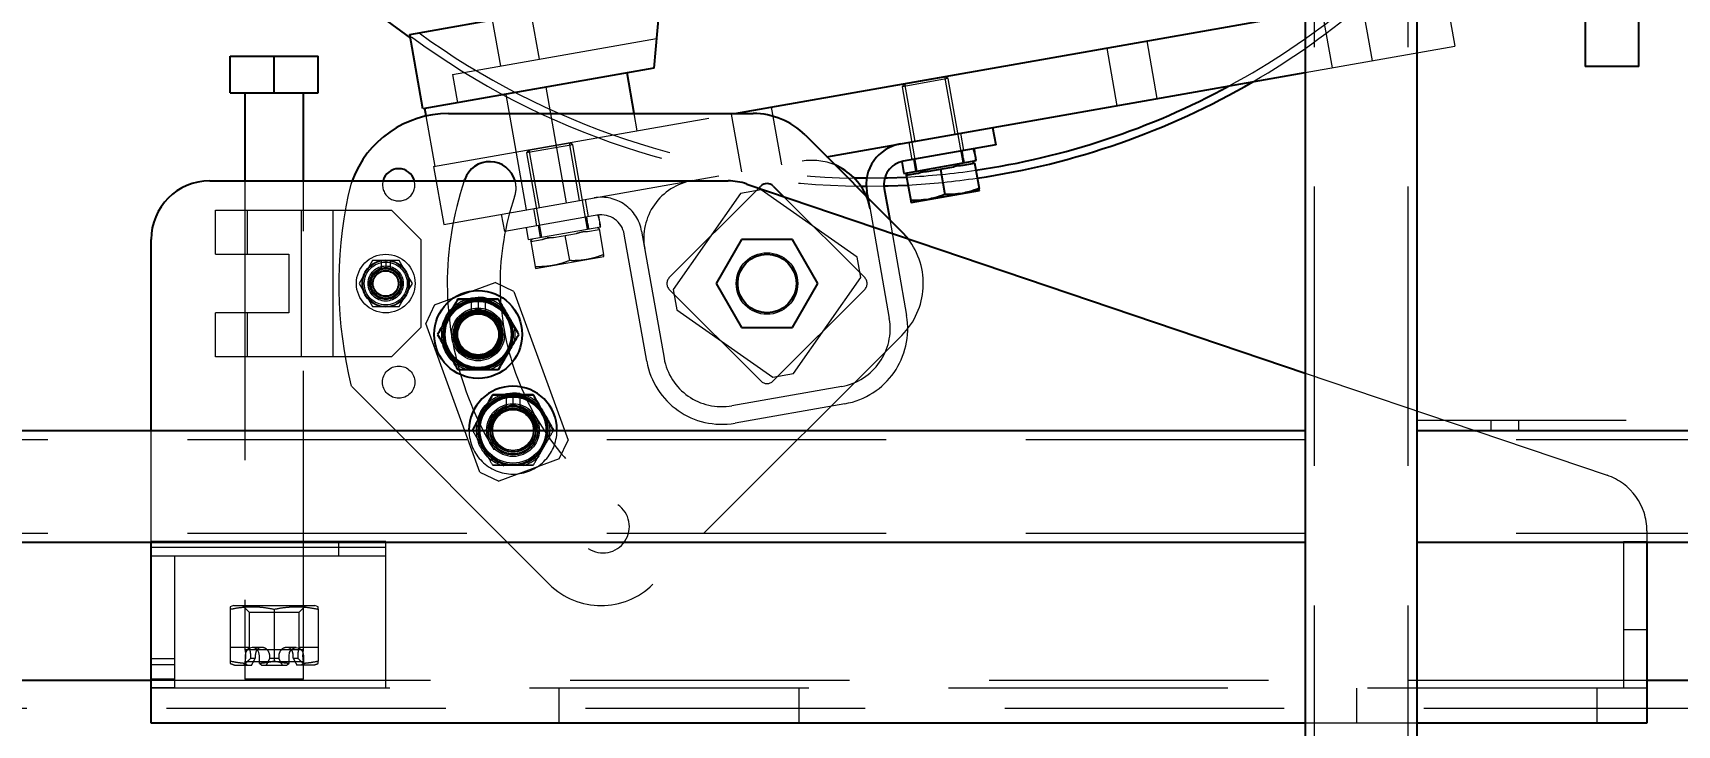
# Model space of a CAD drawing. Header units: millimetres. Extents: x 1293 to 41893, y 1011 to 26911.
# Drawn here: x 8683.6 to 9057.3, y 6651.9 to 6809.3 of the extents above; entities that cross this region are included whole.
import ezdxf

# ---------------------------------------------------------------- set-up
doc = ezdxf.new("R2010")
doc.units = ezdxf.units.MM
doc.header["$LTSCALE"] = 50
doc.linetypes.add('HIDDEN', pattern=[1.905, 1.27, -0.635])
doc.layers.add('CAPA_1', color=7, linetype='Continuous')
doc.styles.add('SLDTEXTSTYLE0', font='TXT', dxfattribs={"width": 0.75})
doc.dimstyles.new('SLDDIMSTYLE0', dxfattribs={"dimtxt": 100, "dimasz": 100, "dimexe": 0, "dimexo": 0.0625, "dimgap": 25, "dimtad": 2, "dimdec": 0, "dimlfac": 1.5, "dimrnd": 1e-09, "dimzin": 12, "dimdsep": 46, "dimtxsty": 'SLDTEXTSTYLE0', "dimsah": 1, "dimcen": 0.09, "dimadec": 0, "dimazin": 3, "dimtfac": 1, "dimtdec": 0, "dimtofl": 0, "dimtmove": 0, "dimatfit": 3, "dimfxl": 1, "dimfrac": 2, "dimtolj": 1, "dimtzin": 12, "dimarcsym": 0})

# ---------------------------------------------------------------- blocks, each defined once
blk = doc.blocks.new('_D_15')
at = {"layer": 'CAPA_1', "transparency": 16777216}
for p, q in [((6530.12, 8742.38), (6530.12, 9415.65)), ((16745.16, 6492), (16745.16, 9415.65)), ((6530.12, 9365.65), (16745.16, 9365.65))]:
    blk.add_line(p, q, dxfattribs=at)
for points in [[(6530.12, 9365.65), (6630.12, 9350.26), (6630.12, 9381.03)], [(16745.16, 9365.65), (16645.16, 9381.03), (16645.16, 9350.26)]]:
    blk.add_solid(points, dxfattribs=at)
at = {"layer": 'CAPA_1', "transparency": 16777216, "insert": (11452.92, 9494.55), "char_height": 100, "attachment_point": 1, "style": 'SLDTEXTSTYLE0'}
blk.add_mtext('15323', dxfattribs=at)

msp = doc.modelspace()

# ---------------------------------------------------------------- linework, layer by layer
at = {"color": 7, "linetype": 'Continuous', "lineweight": 25}
for p, q in [((8972.7458163, 7060.1262403), (8972.7458163, 6289.4929069)), ((8998.1458163, 7060.1262403), (8998.1458163, 6289.4929069)), ((8673.793483, 6878.5327069), (8769.3807003, 6808.1496527)), ((9036.4165054, 6828.7290688), (9036.4165054, 6801.7044326)), ((9048.5894883, 6801.7044326), (9048.5894883, 6822.6424391)), ((8769.2354132, 6808.9736164), (8794.001863, 6813.3406097)), ((8825.8623613, 6814.0648903), (8824.7452421, 6801.2961592)), ((8843.1482108, 6791.0020776), (8972.7458163, 6813.8536321)), ((8772.2221619, 6792.0349231), (8769.2354132, 6808.9736164)), ((8728.435483, 6795.6802403), (8728.435483, 6804.0135736)), ((8728.435483, 6804.0135736), (8748.435483, 6804.0135736)), ((8738.435483, 6795.6802403), (8738.435483, 6804.0135736)), ((8748.435483, 6795.6802403), (8748.435483, 6804.0135736)), ((8824.7452421, 6801.2961592), (8772.2221619, 6792.0349231)), ((8820.2647214, 6791.0020776), (8818.639434, 6800.2195405)), ((8864.0586636, 6781.1501332), (8972.7458163, 6800.3146106)), ((9048.5894883, 6801.7044326), (9036.4165054, 6801.7044326)), ((8728.435483, 6795.6802403), (8748.435483, 6795.6802403)), ((8731.7688163, 6795.6802403), (8731.7688163, 6775.6802403)), ((8745.1021497, 6775.6802403), (8745.1021497, 6795.6802403)), ((8772.9761662, 6790.4461783), (8772.6817388, 6792.1159589)), ((8778.0390653, 6791.0020776), (8847.3031598, 6791.0020776)), ((8901.726403, 6787.7919719), (8902.4209958, 6783.8527409)), ((8859.0882728, 6786.120524), (8881.0767768, 6764.13202)), ((8902.4209958, 6783.8527409), (8881.4117637, 6780.1482464)), ((8881.0528588, 6780.0721481), (8881.5253059, 6777.3927676)), ((8881.5253059, 6777.3927676), (8898.0044223, 6780.2984804)), ((8895.0158046, 6779.2299456), (8897.6276096, 6779.6904773)), ((8897.6276096, 6779.8113279), (8897.1476395, 6780.1474065)), ((8897.6061837, 6779.8119896), (8898.636345, 6773.9696543)), ((8723.7688163, 6775.6802403), (8841.5720472, 6775.6802403)), ((8781.6168809, 6775.6802403), (8781.7277998, 6776.0048595)), ((8882.3820886, 6777.5438415), (8882.0391456, 6777.0540682)), ((8882.0873433, 6776.9503091), (8884.6991483, 6777.4108408)), ((8882.0873433, 6776.9503091), (8883.0960787, 6771.2294861)), ((8887.2456714, 6777.8598615), (8892.4692814, 6778.7809249)), ((8889.8574764, 6778.3203932), (8890.8662119, 6772.5995702)), ((8845.8494743, 6774.9755013), (8972.7458163, 6731.9944822)), ((8848.57178, 6774.05343), (8849.0212694, 6774.5029194)), ((8851.8496966, 6774.5029194), (8854.2083451, 6772.1442708)), ((8871.7510522, 6774.4957552), (8873.0133374, 6774.4911175)), ((8873.4059716, 6771.8028252), (8873.1463483, 6773.2752221)), ((8877.0855793, 6773.9698148), (8878.3371838, 6766.871613)), ((8883.1732232, 6770.7919779), (8898.7134895, 6773.5321462)), ((8710.435483, 6718.8595736), (8710.435483, 6762.3469069)), ((8844.6619803, 6762.3469069), (8838.8884776, 6752.3469069)), ((8856.2089857, 6762.3469069), (8844.6619803, 6762.3469069)), ((8861.9824884, 6752.3469069), (8856.2089857, 6762.3469069)), ((8838.8884776, 6752.3469069), (8844.6619803, 6742.3469069)), ((8856.2089857, 6742.3469069), (8861.9824884, 6752.3469069)), ((8784.7816328, 6749.1370284), (8784.7816328, 6748.7703618)), ((8786.3597235, 6748.9868538), (8786.9661022, 6748.8468217)), ((8786.3597235, 6748.9868538), (8786.3597235, 6748.7703618)), ((8844.6619803, 6742.3469069), (8856.2089857, 6742.3469069)), ((8792.7004561, 6727.3802403), (8792.7004561, 6727.0135736)), ((8794.2785468, 6727.2300656), (8794.8849255, 6727.0900335)), ((8794.2785468, 6727.2300656), (8794.2785468, 6727.0135736)), ((8972.7458163, 6718.8595736), (7648.4101497, 6718.8595736)), ((8782.7016419, 6718.8595736), (8782.7004561, 6719.0135736)), ((8783.4628518, 6719.0135736), (8783.5517637, 6718.8595736)), ((8784.9504561, 6719.0135736), (8784.9519863, 6718.8595736)), ((8800.4489259, 6718.8595736), (8800.4504561, 6719.0135736)), ((8801.8491484, 6718.8595736), (8801.9380604, 6719.0135736)), ((8802.7004561, 6719.0135736), (8802.6992702, 6718.8595736)), ((8998.1458163, 6718.9262403), (9331.4791497, 6718.9262403)), ((10322.481483, 6718.8595736), (8998.1458163, 6718.8595736)), ((9011.3282449, 6718.9262403), (9011.5250703, 6718.8595736)), ((8972.7458163, 6693.4595736), (7648.4101497, 6693.4595736)), ((8710.435483, 6652.3469069), (8710.435483, 6693.4595736)), ((10322.481483, 6693.4595736), (8998.1458163, 6693.4595736)), ((9050.435483, 6693.4595736), (9050.435483, 6652.3469069)), ((8673.793483, 6662.1602403), (8710.435483, 6662.1602403)), ((9050.435483, 6662.1602403), (9148.215483, 6662.1602403)), ((8972.7458163, 6652.3469069), (8710.435483, 6652.3469069)), ((9050.435483, 6652.3469069), (8998.1458163, 6652.3469069))]:
    msp.add_line(p, q, dxfattribs=at)
at = {"color": 1, "linetype": 'HIDDEN', "lineweight": 18}
for p, q in [((8974.7778163, 7060.1262403), (8974.7778163, 6289.4929069)), ((8996.1138163, 7060.1262403), (8996.1138163, 6289.4929069)), ((8988.0612161, 6803.0151288), (8983.430598, 6829.2766689)), ((8974.239059, 6827.6559526), (8978.869677, 6801.3944125)), ((9004.4572543, 6819.4452142), (9006.7725634, 6806.3144442)), ((8798.6951045, 6803.3369376), (8796.8428572, 6813.8415537)), ((8787.9795875, 6812.2787201), (8789.8318347, 6801.774104)), ((8769.3807003, 6808.1496527), (8769.4267687, 6808.1157315)), ((8769.4267687, 6808.1157315), (8769.619166, 6808.4377009)), ((8778.9661225, 6799.8581858), (8825.3347465, 6808.0342253)), ((8927.6422496, 6805.9006564), (8929.9575586, 6792.7698863)), ((8939.1490977, 6794.3906027), (8936.8337886, 6807.5213727)), ((8972.7458163, 6800.3146106), (9006.7725634, 6806.3144442)), ((8778.9661225, 6799.8581858), (8780.1006239, 6793.4241085)), ((8891.6368209, 6798.9426719), (8881.1322049, 6797.0904247)), ((8881.5648233, 6797.7082678), (8891.0189777, 6799.3752903)), ((8893.1914025, 6786.287021), (8890.8760935, 6799.4177911)), ((8891.6368209, 6798.9426719), (8891.0189777, 6799.3752903)), ((8895.0171721, 6779.7717476), (8891.6368209, 6798.9426719)), ((8791.0648169, 6795.3573915), (8795.695435, 6769.0958515)), ((8804.886974, 6770.7165678), (8800.2563559, 6796.9781079)), ((8881.5648233, 6797.7082678), (8881.1322049, 6797.0904247)), ((8881.1322049, 6797.0904247), (8884.5125561, 6777.9195004)), ((8881.6845545, 6797.7970748), (8883.9998635, 6784.6663047)), ((8774.6687786, 6778.9273061), (8843.1482108, 6791.0020776)), ((8820.954743, 6787.0887705), (8820.2647214, 6791.0020776)), ((8842.2922443, 6790.8511477), (8844.6075534, 6777.7203776)), ((8853.7990924, 6779.3410939), (8851.4837834, 6792.471864)), ((8774.9970479, 6778.9851888), (8772.9761662, 6790.4461783)), ((8806.2868156, 6783.8931632), (8795.7821996, 6782.0409159)), ((8796.214818, 6782.6587591), (8805.6689725, 6784.3257816)), ((8807.8413973, 6771.2375123), (8805.5260882, 6784.3682824)), ((8806.2868156, 6783.8931632), (8805.6689725, 6784.3257816)), ((8809.6671668, 6764.7222389), (8806.2868156, 6783.8931632)), ((8882.6867865, 6784.4347738), (8883.3813792, 6780.4955428)), ((8895.1990722, 6782.5793209), (8894.5044795, 6786.5185519)), ((8776.9840877, 6765.7965361), (8864.0586636, 6781.1501332)), ((8796.214818, 6782.6587591), (8795.7821996, 6782.0409159)), ((8795.7821996, 6782.0409159), (8799.1625508, 6762.8699917)), ((8796.3345492, 6782.747566), (8798.6498582, 6769.616796)), ((8881.0506675, 6780.0845755), (8881.4117637, 6780.1482464)), ((8881.0506675, 6780.0845755), (8881.0528588, 6780.0721481)), ((8883.7424754, 6780.5592138), (8884.2171137, 6777.8674059)), ((8731.7688163, 6775.6802403), (8731.7688163, 6669.0244033)), ((8745.1021497, 6669.0244033), (8745.1021497, 6775.6802403)), ((8774.6687786, 6778.9273061), (8776.9840877, 6765.7965361)), ((8877.2057977, 6776.3471796), (8873.1100421, 6776.2952184)), ((8873.1100421, 6776.2952184), (8877.2057977, 6776.3471796)), ((8887.2456714, 6777.8598615), (8885.8342898, 6777.7475182)), ((8828.2794705, 6753.7611205), (8848.57178, 6774.05343)), ((8844.4306347, 6772.8285415), (8829.1352631, 6750.984487)), ((8849.073063, 6773.6471268), (8844.4306347, 6772.8285415)), ((8870.9171175, 6758.3517552), (8849.073063, 6773.6471268)), ((8854.2083451, 6772.1442708), (8872.5914955, 6753.7611205)), ((8873.0133374, 6774.4911175), (8877.0166577, 6774.5368294)), ((8725.1021497, 6769.0135736), (8765.1021497, 6769.0135736)), ((8725.1021497, 6759.0135736), (8725.1021497, 6769.0135736)), ((8732.2688163, 6769.0135736), (8732.2688163, 6759.0135736)), ((8744.6021497, 6735.6802403), (8744.6021497, 6769.0135736)), ((8751.7688163, 6769.0135736), (8751.7688163, 6735.6802403)), ((8771.7688163, 6762.3469069), (8765.1021497, 6769.0135736)), ((8797.3367812, 6769.3852651), (8798.0313739, 6765.4460341)), ((8809.849067, 6767.5298122), (8809.1544743, 6771.4690432)), ((8873.4059716, 6771.8028252), (8878.2400282, 6744.387528)), ((8790.8094504, 6764.1726141), (8790.1148577, 6768.1118451)), ((8812.1797787, 6767.9407796), (8790.8094504, 6764.1726141)), ((8795.7006623, 6765.0350667), (8796.1753006, 6762.3432589)), ((8796.1753006, 6762.3432589), (8812.654417, 6765.2489717)), ((8798.3924701, 6765.5097051), (8798.8671085, 6762.8178972)), ((8809.6657994, 6764.1804369), (8812.2776043, 6764.6409686)), ((8812.2776043, 6764.7618191), (8811.7976343, 6765.0978978)), ((8812.2561784, 6764.7624809), (8813.2863398, 6758.9201456)), ((8878.3371838, 6766.871613), (8882.1792592, 6745.0821207)), ((8771.7688163, 6762.3469069), (8771.7688163, 6742.3469069)), ((8797.0320834, 6762.4943328), (8796.6891404, 6762.0045594)), ((8796.737338, 6761.9008004), (8799.349143, 6762.361332)), ((8796.737338, 6761.9008004), (8797.7460734, 6756.1799774)), ((8801.8956662, 6762.8103528), (8800.4842845, 6762.6980095)), ((8801.8956662, 6762.8103528), (8807.1192762, 6763.7314162)), ((8804.5074712, 6763.2708845), (8805.5162066, 6757.5500615)), ((8823.090794, 6734.6632301), (8817.9971141, 6763.5509242)), ((8821.9363451, 6764.2455169), (8827.030025, 6735.3578228)), ((8725.1021497, 6759.0135736), (8741.7688163, 6759.0135736)), ((8741.7688163, 6759.0135736), (8741.7688163, 6745.6802403)), ((8760.7415764, 6757.5902403), (8759.524042, 6755.4814089)), ((8763.1766452, 6757.5902403), (8760.7415764, 6757.5902403)), ((8762.7680759, 6757.6194423), (8762.7680759, 6755.8397038)), ((8763.7688163, 6757.7135736), (8763.7688163, 6755.9802403)), ((8766.7960562, 6757.5902403), (8764.3609875, 6757.5902403)), ((8764.7695568, 6757.6194423), (8764.7695568, 6755.8397038)), ((8768.0135906, 6755.4814089), (8766.7960562, 6757.5902403)), ((8797.8232179, 6755.7424692), (8813.3634843, 6758.4826375)), ((8871.7357029, 6753.7093269), (8870.9171175, 6758.3517552)), ((8758.9318709, 6754.4557383), (8757.7143365, 6752.3469069)), ((8769.8232962, 6752.3469069), (8768.6057618, 6754.4557383)), ((8856.4403313, 6731.8652724), (8871.7357029, 6753.7093269)), ((8757.7143365, 6752.3469069), (8758.9318709, 6750.2380755)), ((8768.6057618, 6750.2380755), (8769.8232962, 6752.3469069)), ((8774.8543492, 6747.5238777), (8788.6365076, 6752.5401731)), ((8792.9088835, 6750.5479315), (8788.6365076, 6752.5401731)), ((8792.9088835, 6750.5479315), (8805.2216086, 6716.7189972)), ((8849.0212694, 6730.1908945), (8828.2794705, 6750.9326934)), ((8829.1352631, 6750.984487), (8829.9538485, 6746.3420587)), ((8872.5914955, 6750.9326934), (8851.8496966, 6730.1908945)), ((8759.524042, 6749.212405), (8760.7415764, 6747.1035736)), ((8760.7415764, 6747.1035736), (8763.1766452, 6747.1035736)), ((8764.3609875, 6747.1035736), (8766.7960562, 6747.1035736)), ((8766.7960562, 6747.1035736), (8768.0135906, 6749.212405)), ((8774.8543492, 6747.5238777), (8772.8621076, 6743.2515018)), ((8783.2887162, 6748.6603618), (8780.2263392, 6748.6603618)), ((8783.2035421, 6748.9868538), (8783.2035421, 6746.1781408)), ((8784.7816328, 6748.7703618), (8784.7816328, 6746.4036951)), ((8789.3369264, 6748.6603618), (8786.2745494, 6748.6603618)), ((8786.3597235, 6748.7703618), (8786.3597235, 6746.1781408)), ((8829.9538485, 6746.3420587), (8851.797903, 6731.046687)), ((8725.1021497, 6735.6802403), (8725.1021497, 6745.6802403)), ((8741.7688163, 6745.6802403), (8725.1021497, 6745.6802403)), ((8732.2688163, 6745.6802403), (8732.2688163, 6735.6802403)), ((8765.1021497, 6735.6802403), (8771.7688163, 6742.3469069)), ((8785.1748327, 6709.4225675), (8772.8621076, 6743.2515018)), ((8881.0767768, 6740.5617939), (8824.5082344, 6683.9932514)), ((8765.1021497, 6735.6802403), (8725.1021497, 6735.6802403)), ((8780.2263392, 6732.8803618), (8783.2887162, 6732.8803618)), ((8786.2745494, 6732.8803618), (8789.3369264, 6732.8803618)), ((8851.797903, 6731.046687), (8856.4403313, 6731.8652724)), ((8972.7458163, 6731.9944822), (9011.3282449, 6718.9262403)), ((8800.9380083, 6683.9932514), (8755.9477657, 6728.983494)), ((8791.1223653, 6727.2300656), (8791.1223653, 6724.4213526)), ((8867.4245672, 6728.9414489), (8842.4761041, 6724.5423618)), ((8791.2075395, 6726.9035736), (8788.1451625, 6726.9035736)), ((8792.7004561, 6727.0135736), (8792.7004561, 6724.6469069)), ((8797.2557497, 6726.9035736), (8794.1933727, 6726.9035736)), ((8794.2785468, 6727.0135736), (8794.2785468, 6724.4213526)), ((8868.1191599, 6725.0022179), (8843.1706968, 6720.6031308)), ((9331.4791497, 6721.2035736), (8998.1458163, 6721.2035736)), ((9014.9708163, 6721.2035736), (9014.9708163, 6718.9262403)), ((9021.3208163, 6718.9262403), (9021.3208163, 6721.2035736)), ((8972.7458163, 6716.8275736), (7648.4101497, 6716.8275736)), ((8710.435483, 6693.4595736), (8710.435483, 6718.8595736)), ((8803.229367, 6712.4466213), (8805.2216086, 6716.7189972)), ((10322.481483, 6716.8275736), (8998.1458163, 6716.8275736)), ((9011.5250703, 6718.8595736), (9041.3795768, 6708.7475633)), ((8803.229367, 6712.4466213), (8789.4472086, 6707.4303259)), ((8785.1748327, 6709.4225675), (8789.4472086, 6707.4303259)), ((8788.1451625, 6711.1235736), (8791.2075395, 6711.1235736)), ((8794.1933727, 6711.1235736), (8797.2557497, 6711.1235736)), ((8972.7458163, 6695.4915736), (7648.4101497, 6695.4915736)), ((8763.7688163, 6693.6802403), (8710.435483, 6693.6802403)), ((8753.1021497, 6690.3469069), (8753.1021497, 6693.6802403)), ((8763.7688163, 6660.3469069), (8763.7688163, 6693.6802403)), ((10322.481483, 6695.4915736), (8998.1458163, 6695.4915736)), ((9045.1021497, 6693.6802403), (9050.435483, 6693.6802403)), ((9045.1021497, 6693.6802403), (9045.1021497, 6660.3469069)), ((9050.435483, 6696.118969), (9050.435483, 6693.4595736)), ((8763.7688163, 6692.3469069), (8710.435483, 6692.3469069)), ((8763.7688163, 6690.3469069), (8710.435483, 6690.3469069)), ((8715.7688163, 6690.3469069), (8715.7688163, 6660.3469069)), ((8729.2021497, 6679.1244033), (8728.435483, 6678.8453594)), ((8729.2021497, 6679.1244033), (8747.6688163, 6679.1244033)), ((8731.235483, 6679.1244033), (8732.7688163, 6677.59107)), ((8744.1021497, 6677.59107), (8745.635483, 6679.1244033)), ((8748.435483, 6678.8453594), (8747.6688163, 6679.1244033)), ((8728.435483, 6678.2822955), (8728.435483, 6666.4331777)), ((8732.7688163, 6677.59107), (8744.1021497, 6677.59107)), ((8732.7688163, 6677.59107), (8732.7688163, 6669.59107)), ((8738.435483, 6678.2822955), (8738.435483, 6666.4331777)), ((8744.1021497, 6669.59107), (8744.1021497, 6677.59107)), ((8748.435483, 6678.2822955), (8748.435483, 6666.4331777)), ((9045.1021497, 6673.6802403), (9050.435483, 6673.6802403)), ((8732.7688163, 6669.59107), (8728.435483, 6669.59107)), ((8745.1048384, 6669.0244033), (8731.7661276, 6669.0244033)), ((8731.7900347, 6667.69107), (8731.7900347, 6665.935228)), ((8733.0968398, 6667.1244033), (8733.0968398, 6667.69107)), ((8735.6021497, 6669.59107), (8733.435483, 6669.59107)), ((8734.1207131, 6667.69107), (8734.1207131, 6667.1244033)), ((8735.0809313, 6665.935228), (8735.0809313, 6667.69107)), ((8737.4116097, 6667.1244033), (8737.4116097, 6667.69107)), ((8739.4593563, 6667.69107), (8739.4593563, 6667.1244033)), ((8743.435483, 6669.59107), (8741.2688163, 6669.59107)), ((8741.7900347, 6665.935228), (8741.7900347, 6667.69107)), ((8742.7502529, 6667.1244033), (8742.7502529, 6667.69107)), ((8743.7741262, 6667.69107), (8743.7741262, 6667.1244033)), ((8748.435483, 6669.59107), (8744.1021497, 6669.59107)), ((8745.0809313, 6667.69107), (8745.0809313, 6665.935228)), ((8715.7688163, 6667.0135736), (8710.435483, 6667.0135736)), ((8710.435483, 6665.6802403), (8715.7688163, 6665.6802403)), ((8729.3997515, 6665.59107), (8733.3176436, 6665.59107)), ((8731.7688163, 6666.3577366), (8745.1021497, 6666.3577366)), ((8731.7688163, 6666.3577366), (8731.7688163, 6662.3469069)), ((8733.0968398, 6667.1244033), (8734.1207131, 6667.1244033)), ((8735.5630655, 6665.59107), (8741.3079005, 6665.59107)), ((8737.4116097, 6667.1244033), (8739.4593563, 6667.1244033)), ((8742.7502529, 6667.1244033), (8743.7741262, 6667.1244033)), ((8747.4712145, 6665.59107), (8743.5533224, 6665.59107)), ((8745.1021497, 6662.3469069), (8745.1021497, 6666.3577366)), ((8715.7688163, 6662.3469069), (8710.435483, 6662.3469069)), ((8710.435483, 6662.1602403), (9050.435483, 6662.1602403)), ((8710.435483, 6660.5147474), (8715.7688163, 6660.5147474)), ((9050.435483, 6660.3469069), (8710.435483, 6660.3469069)), ((8745.1021497, 6662.3469069), (8731.7688163, 6662.3469069)), ((8803.1021497, 6660.3469069), (8803.1021497, 6652.3469069)), ((8857.7688163, 6652.3469069), (8857.7688163, 6660.3469069)), ((8984.435483, 6660.3469069), (8984.435483, 6652.3469069)), ((9039.1021497, 6652.3469069), (9039.1021497, 6660.3469069)), ((8428.215483, 6655.8102403), (9148.215483, 6655.8102403)), ((8998.1458163, 6652.3469069), (8972.7458163, 6652.3469069))]:
    msp.add_line(p, q, dxfattribs=at)
at = {"color": 1, "linetype": 'HIDDEN', "lineweight": 18, "flags": 128}
for points in [[(8756.1242215, 6775.6802403), (8755.8419037, 6774.8611336), (8755.211366, 6772.4999543)], [(8873.840941, 6769.3359911), (8873.3777859, 6771.181128), (8872.9873994, 6772.2213975)], [(8792.8464338, 6742.997489), (8793.0239402, 6742.2075396), (8793.1482995, 6740.7703618)], [(8793.1482995, 6740.7703618), (8793.030087, 6739.368893), (8792.8679878, 6738.6228112)], [(8800.7652571, 6721.2407009), (8800.9427635, 6720.4507515), (8801.0671227, 6719.0135736)], [(8801.0671227, 6719.0135736), (8800.9489103, 6717.6121049), (8800.7868111, 6716.8660231)], [(8731.7688163, 6669.0244033), (8731.7884205, 6668.9226435), (8731.8358225, 6668.6338591), (8731.8835639, 6668.2019293), (8731.9035104, 6667.69107), (8731.8835639, 6667.1802106), (8731.8358225, 6666.7482808), (8731.7884205, 6666.4594964), (8731.7688163, 6666.3577366)], [(8735.0809313, 6667.69107), (8734.955679, 6668.4181685), (8734.5989906, 6669.0345728), (8734.0651688, 6669.4464411), (8733.435483, 6669.59107), (8732.8057972, 6669.4464411), (8732.2719754, 6669.0345728), (8731.915287, 6668.4181685), (8731.7900347, 6667.69107)], [(8741.7900347, 6667.69107), (8741.915287, 6668.4181685), (8742.2719754, 6669.0345728), (8742.8057972, 6669.4464411), (8743.435483, 6669.59107), (8744.0651688, 6669.4464411), (8744.5989906, 6669.0345728), (8744.955679, 6668.4181685), (8745.0809313, 6667.69107)], [(8745.1021497, 6666.3577366), (8745.0825455, 6666.4594964), (8745.0351435, 6666.7482808), (8744.9874021, 6667.1802106), (8744.9674556, 6667.69107), (8744.9874021, 6668.2019293), (8745.0351435, 6668.6338591), (8745.0825455, 6668.9226435), (8745.1021497, 6669.0244033)]]:
    msp.add_lwpolyline(points, dxfattribs=at)
at = {"color": 7, "linetype": 'Continuous', "lineweight": 25, "flags": 128}
for points in [[(8873.1100421, 6776.2952184), (8871.4620865, 6776.3017077), (8870.2689789, 6776.3162169)], [(8877.2057977, 6776.3471796), (8877.8234682, 6776.3634458), (8882.1597048, 6776.5399264)], [(8877.0166577, 6774.5368294), (8877.9800571, 6774.5615502), (8882.4757784, 6774.747384)], [(8882.4473929, 6762.5794321), (8882.4113885, 6762.6255548), (8881.0767768, 6764.13202)], [(8782.6941132, 6748.8724216), (8783.3801641, 6749.0188159), (8784.7816328, 6749.1370284)], [(8790.6129365, 6727.1156334), (8791.2989873, 6727.2620278), (8792.7004561, 6727.3802403)]]:
    msp.add_lwpolyline(points, dxfattribs=at)
at = {"color": 1, "linetype": 'HIDDEN', "lineweight": 18}
for centre, radius in [((8763.7688163, 6752.3469069), 6.6666667), ((8763.7688163, 6752.3469069), 5.3666667), ((8763.7688163, 6752.3469069), 5.2433333), ((8763.7688163, 6752.3469069), 4.8766667), ((8850.435483, 6752.3469069), 7), ((8763.7688163, 6752.3469069), 4), ((8763.7688163, 6752.3469069), 3.6666667), ((8763.7688163, 6752.3469069), 3.6333333), ((8763.7688163, 6752.3469069), 3.5), ((8763.7688163, 6752.3469069), 3.3333333), ((8763.7688163, 6752.3469069), 3), ((8763.7688163, 6752.3469069), 2.8333333), ((8784.7816328, 6740.7703618), 7.89), ((8784.7816328, 6740.7703618), 7.4966667), ((8784.7816328, 6740.7703618), 6), ((8784.7816328, 6740.7703618), 5.6666667), ((8784.7816328, 6740.7703618), 5.6333333), ((8784.7816328, 6740.7703618), 5.0283211), ((8784.7816328, 6740.7703618), 4.6116667), ((8766.7219114, 6729.915923), 3.6666667), ((8792.7004561, 6719.0135736), 7.89), ((8792.7004561, 6719.0135736), 7.4966667), ((8792.7004561, 6719.0135736), 6), ((8792.7004561, 6719.0135736), 5.6666667), ((8792.7004561, 6719.0135736), 5.6333333), ((8792.7004561, 6719.0135736), 5.0283211), ((8792.7004561, 6719.0135736), 4.6116667)]:
    msp.add_circle(centre, radius, dxfattribs=at)
at = {"color": 7, "linetype": 'Continuous', "lineweight": 25}
for centre, radius in [((8850.435483, 6752.3469069), 6.6666667), ((8784.7816328, 6740.7703618), 10), ((8784.7816328, 6740.7703618), 7.75), ((8784.7816328, 6740.7703618), 5.3333333), ((8784.7816328, 6740.7703618), 4.8)]:
    msp.add_circle(centre, radius, dxfattribs=at)
at = {"color": 1, "linetype": 'HIDDEN', "lineweight": 18}
for centre, radius, start, end in [((8872.9663865, 6949.0650934), 172.7699347, 298.525767692, 21.322999933), ((8873.0231694, 6948.9528328), 174.4617155, 300.232667295, 21.340041849), ((8872.9663865, 6949.0650934), 172.7699347, 233.969763313, 269.105421044), ((8873.0231694, 6948.9528328), 174.4617155, 233.650934529, 269.582214412), ((8860.710171, 6767.0206821), 13.3333333, 67.042162003, 100), ((8766.7219114, 6774.7778908), 3.6666667, 165.753428357, 14.246577976), ((8850.435483, 6752.3469069), 72.6666667, 161.27048323, 236), ((8787.4009113, 6774.0514506), 6, 341, 15.751458547), ((8835.7617079, 6762.6215949), 13.3333333, 100, 190), ((8872.9663865, 6949.0650934), 172.7699347, 273.050225315, 278.300134489), ((8873.0231694, 6948.9528328), 174.4617155, 273.10589597, 278.304654938), ((8850.435483, 6752.3469069), 97.3333333, 168.050360794, 193.888609899), ((8850.435483, 6752.3469069), 60.6666667, 161, 236), ((8812.7448061, 6762.6248005), 9.3333333, 10, 100), ((8812.7448061, 6762.6248005), 5.3333333, 10, 100), ((8869.2916638, 6752.3469069), 16.6666667, 315, 37.875774499), ((8763.7688163, 6752.3469069), 5.2766667, 96.44356275, 143.55643725), ((8763.7688163, 6752.3469069), 5.2766667, 36.44356275, 83.55643725), ((8763.7688163, 6752.3469069), 5.2766667, 156.44356275, 203.55643725), ((8763.7688163, 6752.3469069), 5.2766667, 336.44356275, 23.55643725), ((8829.6936841, 6752.3469069), 2, 135, 225), ((8871.1772819, 6752.3469069), 2, 315, 45), ((8763.7688163, 6752.3469069), 5.2766667, 216.44356275, 263.55643725), ((8763.7688163, 6752.3469069), 5.2766667, 276.44356275, 323.55643725), ((8784.7816328, 6740.7703618), 8.03, 100.714622684, 139.285377316), ((8784.7816328, 6740.7703618), 8.3666667, 104.448183137, 135.207530497), ((8784.7816328, 6740.7703618), 8.03, 40.714622684, 79.285377316), ((8784.7816328, 6740.7703618), 8.3666667, 45.118921575, 74.865134906), ((8784.7816328, 6740.7703618), 8.3666667, 165.651578063, 195.807944144), ((8784.7816328, 6740.7703618), 8.03, 160.714622684, 199.285377316), ((8784.7816328, 6740.7703618), 8.03, 340.714622684, 19.285377316), ((8865.1092581, 6742.072219), 13.3333333, 280, 10), ((8865.1092581, 6742.072219), 17.3333333, 280, 10), ((8784.7816328, 6740.7703618), 8.03, 220.714622684, 259.285377316), ((8784.7816328, 6740.7703618), 8.3666667, 226.640679148, 255.799496605), ((8784.7816328, 6740.7703618), 8.03, 280.714622684, 319.285377316), ((8784.7816328, 6740.7703618), 8.3666667, 285.836929253, 315.443599861), ((8840.160795, 6737.6731318), 17.3333333, 190, 280), ((8840.160795, 6737.6731318), 13.3333333, 190, 280), ((8792.7004561, 6719.0135736), 8.3666667, 104.448183137, 135.207530497), ((8792.7004561, 6719.0135736), 8.3666667, 45.118921576, 74.865134906), ((8850.435483, 6731.605108), 2, 225, 315), ((8792.7004561, 6719.0135736), 8.03, 100.714622684, 139.285377316), ((8792.7004561, 6719.0135736), 8.03, 40.714622684, 79.285377316), ((8792.7004561, 6719.0135736), 8.3666667, 165.651578063, 255.799496605), ((8792.7004561, 6719.0135736), 8.03, 160.714622684, 199.285377316), ((8792.7004561, 6719.0135736), 8.03, 340.714622684, 19.285377316), ((8792.7004561, 6719.0135736), 10, 180.882389884, 359.117610116), ((8792.7004561, 6719.0135736), 7.75, 181.138597524, 358.861402476), ((8792.7004561, 6719.0135736), 5.3333333, 181.654645618, 358.345337583), ((8792.7004561, 6719.0135736), 4.8, 181.8385551, 358.161418131), ((8792.7004561, 6719.0135736), 8.03, 220.714622684, 259.285377316), ((8792.7004561, 6719.0135736), 8.03, 280.714622684, 319.285377316), ((8792.7004561, 6719.0135736), 8.3666667, 285.836929253, 315.443599861), ((9037.1021497, 6696.118969), 13.3333333, 0, 71.288262125), ((8813.1559561, 6697.0777354), 6, 236, 56), ((8812.7231213, 6695.7783644), 16.6666667, 225, 315)]:
    msp.add_arc(centre, radius, start, end, dxfattribs=at)
at = {"color": 7, "linetype": 'Continuous', "lineweight": 25}
for centre, radius, start, end in [((8873.0231694, 6948.9528328), 174.4617155, 278.304654938, 300.232667295), ((8872.9663865, 6949.0650934), 172.7699347, 278.300134489, 298.525767692), ((8778.0390653, 6767.6687443), 23.3333333, 90, 159.918904425), ((8847.3031598, 6774.335411), 16.6666667, 45, 90), ((8882.3378873, 6774.8959384), 9.3333333, 100, 190), ((8787.4009113, 6774.0514506), 6, 15.751458547, 161), ((8882.3378873, 6774.8959384), 5.3333333, 100, 190), ((8723.7688163, 6762.3469069), 13.3333333, 90, 180), ((8766.7219114, 6774.7778908), 3.6666667, 14.246571643, 165.753424272), ((8841.5720472, 6762.3469069), 13.3333333, 71.288262125, 90), ((8860.710171, 6767.0206821), 13.3333333, 22.957837997, 67.042162003), ((8850.435483, 6773.0887059), 2, 45, 135), ((8784.7816328, 6740.7703618), 8.3666667, 135.207530497, 165.651578063), ((8784.7816328, 6740.7703618), 8.3666667, 79.127948791, 90), ((8784.7816328, 6740.7703618), 8.3666667, 195.807944144, 226.640679148), ((8792.7004561, 6719.0135736), 10, 0, 180), ((8792.7004561, 6719.0135736), 8.3666667, 79.127948791, 90), ((8792.7004561, 6719.0135736), 8.3666667, 135.207530497, 165.651578063), ((8792.7004561, 6719.0135736), 7.75, 0, 180), ((8792.7004561, 6719.0135736), 5.3333333, 358.345354382, 181.654647064), ((8792.7004561, 6719.0135736), 4.8, 358.1614449, 181.838509221)]:
    msp.add_arc(centre, radius, start, end, dxfattribs=at)
at = {"color": 1, "linetype": 'HIDDEN', "lineweight": 18}
for centre, major_axis, start_param, end_param in [((8889.7648641, 6778.845624), (-1.6943234, 9.6089855), 4.7123889804, 4.9963231447), ((8889.2902257, 6781.5374319), (-1.6943234, 9.6089855), 4.4284548161, 4.7123889804), ((8889.2902257, 6781.5374319), (-2.5164211, 14.2713334), 4.5226358903, 4.618223556), ((8804.4148588, 6763.7961153), (-1.6943234, 9.6089855), 4.7123889804, 4.9963231447), ((8803.9402205, 6766.4879231), (-1.6943234, 9.6089855), 4.4284548161, 4.7123889804), ((8804.4148588, 6763.7961153), (-2.5164211, 14.2713334), 4.7123889804, 4.9021420704), ((8803.9402205, 6766.4879231), (-2.5164211, 14.2713334), 4.5226358903, 4.7123889804)]:
    msp.add_ellipse(centre, major_axis=major_axis, ratio=0.5773502692, start_param=start_param, end_param=end_param, dxfattribs=at)
at = {"color": 7, "linetype": 'Continuous', "lineweight": 25}
for centre, start_param, end_param in [((8889.7648641, 6778.845624), 4.7123889804, 4.9021420704), ((8889.2902257, 6781.5374319), 4.618223556, 4.7123889804)]:
    msp.add_ellipse(centre, major_axis=(-2.5164211, 14.2713334), ratio=0.5773502692, start_param=start_param, end_param=end_param, dxfattribs=at)
for points, knots in [([(8882.0659174, 6777.0718214), (8882.0649579, 6777.0772626), (8882.0568504, 6777.1232425), (8882.0730557, 6777.0313379), (8882.0873433, 6776.9503091)], [0, 0, 0, 0, 0.1183381556, 1, 1, 1, 1]), ([(8884.6991483, 6777.4108408), (8884.9297765, 6777.4972556), (8885.3378805, 6777.6501693), (8885.7631558, 6777.7359291), (8885.9480991, 6777.7732242)], [0, 0, 0, 0, 0.5651211938, 1, 1, 1, 1]), ([(8885.9480991, 6777.7732242), (8886.1862325, 6777.8075952), (8886.615796, 6777.8695962), (8887.0515034, 6777.8628624), (8887.2456714, 6777.8598615)], [0, 0, 0, 0, 0.5543613921, 1, 1, 1, 1]), ([(8892.4692814, 6778.7809249), (8892.9314159, 6778.9387223), (8893.7581785, 6779.2210233), (8894.630905, 6779.2272149), (8895.0158046, 6779.2299456)], [0, 0, 0, 0, 0.5589688535, 1, 1, 1, 1]), ([(8890.8662119, 6772.5995702), (8890.1346392, 6772.3229508), (8888.8901228, 6771.8523791), (8887.5929405, 6771.5865748), (8887.0582898, 6771.47702)], [0, 0, 0, 0, 0.5878368927, 1, 1, 1, 1]), ([(8894.828423, 6772.8471041), (8894.1338179, 6772.7497991), (8892.8220093, 6772.566032), (8891.4919856, 6772.5888394), (8890.8662119, 6772.5995702)], [0, 0, 0, 0, 0.5295018363, 1, 1, 1, 1]), ([(8898.636345, 6773.9696543), (8897.9047724, 6773.6930349), (8896.6602559, 6773.2224632), (8895.3630736, 6772.9566589), (8894.828423, 6772.8471041)], [0, 0, 0, 0, 0.5878368927, 1, 1, 1, 1]), ([(8898.7134895, 6773.5321462), (8898.7091848, 6773.5565597), (8898.7010549, 6773.6026663), (8898.6570495, 6773.8522335), (8898.636345, 6773.9696543)], [0, 0, 0, 0, 0.5295018363, 1, 1, 1, 1]), ([(8887.0582898, 6771.47702), (8886.3636847, 6771.379715), (8885.0518761, 6771.1959479), (8883.7218524, 6771.2187553), (8883.0960787, 6771.2294861)], [0, 0, 0, 0, 0.5295018363, 1, 1, 1, 1]), ([(8883.0960787, 6771.2294861), (8883.1213238, 6771.0863141), (8883.1642695, 6770.8427567), (8883.1706099, 6770.8067986), (8883.1732232, 6770.7919779)], [0, 0, 0, 0, 0.5878368927, 1, 1, 1, 1]), ([(8780.1628306, 6748.7703618), (8779.8552761, 6748.2376616), (8779.2754274, 6747.2333343), (8778.4136698, 6745.7407264), (8777.537982, 6744.2239906), (8776.5761388, 6742.5580292), (8775.9025103, 6741.3912704), (8775.5440285, 6740.7703618)], [0, 0, 0, 0, 0.203456643, 0.3835873725, 0.5549589048, 0.7631645367, 1, 1, 1, 1]), ([(8789.400435, 6748.7703618), (8788.7853258, 6748.7703618), (8787.6256285, 6748.7703618), (8785.9021134, 6748.7703618), (8784.1507377, 6748.7703618), (8782.2270512, 6748.7703618), (8780.8797942, 6748.7703618), (8780.1628306, 6748.7703618)], [0, 0, 0, 0, 0.20345664298, 0.38358737254, 0.55495890485, 0.76316453666, 1, 1, 1, 1]), ([(8794.0192371, 6740.7703618), (8793.7116825, 6741.3030619), (8793.1318339, 6742.3073892), (8792.2700763, 6743.7999971), (8791.3943885, 6745.316733), (8790.4325452, 6746.9826943), (8789.7589167, 6748.1494531), (8789.400435, 6748.7703618)], [0, 0, 0, 0, 0.20345664298, 0.38358737254, 0.55495890485, 0.76316453666, 1, 1, 1, 1]), ([(8775.5440285, 6740.7703618), (8775.8515831, 6740.2376616), (8776.4314317, 6739.2333343), (8777.2931893, 6737.7407264), (8778.1688771, 6736.2239906), (8779.1307204, 6734.5580292), (8779.8043489, 6733.3912704), (8780.1628306, 6732.7703618)], [0, 0, 0, 0, 0.20345664296, 0.38358737252, 0.55495890483, 0.76316453664, 1, 1, 1, 1]), ([(8789.400435, 6732.7703618), (8789.7079895, 6733.3030619), (8790.2878382, 6734.3073892), (8791.1495957, 6735.7999971), (8792.0252836, 6737.316733), (8792.9871268, 6738.9826943), (8793.6607553, 6740.1494531), (8794.0192371, 6740.7703618)], [0, 0, 0, 0, 0.20345664296, 0.38358737252, 0.55495890483, 0.76316453664, 1, 1, 1, 1]), ([(8780.1628306, 6732.7703618), (8780.7779398, 6732.7703618), (8781.9376371, 6732.7703618), (8783.6611522, 6732.7703618), (8785.4125279, 6732.7703618), (8787.3362144, 6732.7703618), (8788.6834714, 6732.7703618), (8789.400435, 6732.7703618)], [0, 0, 0, 0, 0.203456643, 0.3835873725, 0.5549589048, 0.7631645366, 1, 1, 1, 1]), ([(8788.0816539, 6727.0135736), (8787.7740993, 6726.4808734), (8787.1942507, 6725.4765461), (8786.3324931, 6723.9839382), (8785.4568053, 6722.4672024), (8784.494962, 6720.801241), (8783.8213335, 6719.6344822), (8783.4628518, 6719.0135736)], [0, 0, 0, 0, 0.203456643, 0.3835873725, 0.5549589048, 0.7631645367, 1, 1, 1, 1]), ([(8797.3192582, 6727.0135736), (8796.704149, 6727.0135736), (8795.5444518, 6727.0135736), (8793.8209366, 6727.0135736), (8792.0695609, 6727.0135736), (8790.1458745, 6727.0135736), (8788.7986175, 6727.0135736), (8788.0816539, 6727.0135736)], [0, 0, 0, 0, 0.203456643, 0.3835873725, 0.5549589048, 0.7631645367, 1, 1, 1, 1]), ([(8801.9380604, 6719.0135736), (8801.6305058, 6719.5462738), (8801.0506572, 6720.5506011), (8800.1888996, 6722.043209), (8799.3132117, 6723.5599448), (8798.3513685, 6725.2259062), (8797.67774, 6726.392665), (8797.3192582, 6727.0135736)], [0, 0, 0, 0, 0.203456643, 0.3835873725, 0.5549589048, 0.7631645367, 1, 1, 1, 1])]:
    msp.add_open_spline(points, degree=3, knots=knots, dxfattribs=at)
at = {"color": 1, "linetype": 'HIDDEN', "lineweight": 18}
for points, knots in [([(8796.7159121, 6762.0223127), (8796.7149527, 6762.0277538), (8796.7068452, 6762.0737338), (8796.7230504, 6761.9818291), (8796.737338, 6761.9008004)], [0, 0, 0, 0, 0.1183381556, 1, 1, 1, 1]), ([(8799.349143, 6762.361332), (8799.5797712, 6762.4477469), (8799.9878752, 6762.6006606), (8800.4131506, 6762.6864204), (8800.5980938, 6762.7237155)], [0, 0, 0, 0, 0.5651211938, 1, 1, 1, 1]), ([(8800.5980938, 6762.7237155), (8800.8362272, 6762.7580865), (8801.2657907, 6762.8200874), (8801.7014981, 6762.8133536), (8801.8956662, 6762.8103528)], [0, 0, 0, 0, 0.5543613921, 1, 1, 1, 1]), ([(8807.1192762, 6763.7314162), (8807.5814107, 6763.8892136), (8808.4081732, 6764.1715145), (8809.2808998, 6764.1777062), (8809.6657994, 6764.1804369)], [0, 0, 0, 0, 0.5589688535, 1, 1, 1, 1]), ([(8764.3609875, 6757.5902403), (8764.1399375, 6757.5902403), (8763.7449419, 6757.5902403), (8763.3503938, 6757.5902403), (8763.1766452, 6757.5902403)], [0, 0, 0, 0, 0.5596264137, 1, 1, 1, 1]), ([(8805.5162066, 6757.5500615), (8804.7846339, 6757.2734421), (8803.5401175, 6756.8028704), (8802.2429352, 6756.537066), (8801.7082845, 6756.4275113)], [0, 0, 0, 0, 0.5878368927, 1, 1, 1, 1]), ([(8809.4784177, 6757.7975954), (8808.7838126, 6757.7002904), (8807.472004, 6757.5165233), (8806.1419803, 6757.5393307), (8805.5162066, 6757.5500615)], [0, 0, 0, 0, 0.5295018363, 1, 1, 1, 1]), ([(8813.2863398, 6758.9201456), (8812.5547671, 6758.6435262), (8811.3102507, 6758.1729545), (8810.0130684, 6757.9071501), (8809.4784177, 6757.7975954)], [0, 0, 0, 0, 0.5878368927, 1, 1, 1, 1]), ([(8813.3634843, 6758.4826375), (8813.3591795, 6758.507051), (8813.3510497, 6758.5531576), (8813.3070443, 6758.8027247), (8813.2863398, 6758.9201456)], [0, 0, 0, 0, 0.5295018363, 1, 1, 1, 1]), ([(8768.6057618, 6754.4557383), (8768.5504275, 6754.5515801), (8768.4519424, 6754.7221614), (8768.3530191, 6754.8935015), (8768.3096762, 6754.9685736)], [0, 0, 0, 0, 0.5618534421, 1, 1, 1, 1]), ([(8801.7082845, 6756.4275113), (8801.0136795, 6756.3302062), (8799.7018709, 6756.1464391), (8798.3718472, 6756.1692465), (8797.7460734, 6756.1799774)], [0, 0, 0, 0, 0.5295018363, 1, 1, 1, 1]), ([(8797.7460734, 6756.1799774), (8797.7713185, 6756.0368054), (8797.8142643, 6755.793248), (8797.8206047, 6755.7572898), (8797.8232179, 6755.7424692)], [0, 0, 0, 0, 0.5878368927, 1, 1, 1, 1]), ([(8768.0135906, 6749.212405), (8768.1241156, 6749.4038399), (8768.3216134, 6749.7459161), (8768.5188875, 6750.0876048), (8768.6057618, 6750.2380755)], [0, 0, 0, 0, 0.5596264137, 1, 1, 1, 1]), ([(8786.2745494, 6748.6603618), (8785.7173892, 6748.6603618), (8784.7206249, 6748.6603618), (8783.7269554, 6748.6603618), (8783.2887162, 6748.6603618)], [0, 0, 0, 0, 0.5589688535, 1, 1, 1, 1]), ([(8783.2887162, 6732.8803618), (8783.8458764, 6732.8803618), (8784.8426407, 6732.8803618), (8785.8363102, 6732.8803618), (8786.2745494, 6732.8803618)], [0, 0, 0, 0, 0.5589688535, 1, 1, 1, 1]), ([(8794.1933727, 6726.9035736), (8793.6362125, 6726.9035736), (8792.6394482, 6726.9035736), (8791.6457787, 6726.9035736), (8791.2075395, 6726.9035736)], [0, 0, 0, 0, 0.5589688535, 1, 1, 1, 1]), ([(8783.5517637, 6718.8595736), (8783.8298819, 6718.3778587), (8784.3803518, 6717.4244169), (8785.2120629, 6715.983851), (8786.0876841, 6714.4672306), (8787.0495488, 6712.8012322), (8787.7231739, 6711.6344792), (8788.0816539, 6711.0135736)], [0, 0, 0, 0, 0.18760520406, 0.37132058627, 0.54610246072, 0.7584514437, 1, 1, 1, 1]), ([(8797.3192582, 6711.0135736), (8797.6268116, 6711.5462716), (8798.2066578, 6712.5505948), (8799.0684315, 6714.0432305), (8799.9440586, 6715.5598612), (8800.8757924, 6717.1736716), (8801.5200758, 6718.289603), (8801.8491484, 6718.8595736)], [0, 0, 0, 0, 0.2074973541, 0.3912055351, 0.5659805585, 0.7783212178, 1, 1, 1, 1]), ([(8788.0816539, 6711.0135736), (8788.6967631, 6711.0135736), (8789.8564604, 6711.0135736), (8791.5799755, 6711.0135736), (8793.3313512, 6711.0135736), (8795.2550377, 6711.0135736), (8796.6022947, 6711.0135736), (8797.3192582, 6711.0135736)], [0, 0, 0, 0, 0.203456643, 0.3835873725, 0.5549589048, 0.7631645366, 1, 1, 1, 1]), ([(8791.2075395, 6711.1235736), (8791.7646997, 6711.1235736), (8792.761464, 6711.1235736), (8793.7551335, 6711.1235736), (8794.1933727, 6711.1235736)], [0, 0, 0, 0, 0.5589688535, 1, 1, 1, 1]), ([(8728.435483, 6678.2822955), (8729.1032705, 6678.4106127), (8730.3690651, 6678.6538385), (8732.2270568, 6678.8343628), (8734.1156582, 6678.8633958), (8736.1850613, 6678.7081549), (8737.6568019, 6678.4296495), (8738.435483, 6678.2822955)], [0, 0, 0, 0, 0.201831091, 0.3825718256, 0.5554308576, 0.7647835422, 1, 1, 1, 1]), ([(8728.435483, 6678.8294424), (8728.435483, 6678.8337288), (8728.435483, 6678.8542169), (8728.435483, 6678.6997937), (8728.435483, 6678.4267564), (8728.435483, 6678.2822955)], [0, 0, 0, 0, 0.1107850944, 0.5295265452, 1, 1, 1, 1]), ([(8738.435483, 6678.2822955), (8739.1032705, 6678.4106127), (8740.3690651, 6678.6538385), (8742.2270568, 6678.8343628), (8744.1156582, 6678.8633958), (8746.1850613, 6678.7081549), (8747.6568019, 6678.4296495), (8748.435483, 6678.2822955)], [0, 0, 0, 0, 0.201831091, 0.3825718256, 0.5554308576, 0.7647835422, 1, 1, 1, 1]), ([(8748.435483, 6678.2822955), (8748.435483, 6678.4093227), (8748.435483, 6678.6501033), (8748.435483, 6678.8276039), (8748.435483, 6678.8289228), (8748.435483, 6678.8294424)], [0, 0, 0, 0, 0.4036274027, 0.7650777268, 1, 1, 1, 1]), ([(8733.0968398, 6667.69107), (8733.0943163, 6667.8157618), (8733.0892487, 6668.0661648), (8733.0371125, 6668.5438999), (8732.9301417, 6669.0691032), (8732.8247233, 6669.4200616), (8732.7771904, 6669.5669992), (8732.7648318, 6669.6023773), (8732.7764198, 6669.5697994), (8732.8027926, 6669.4868727), (8732.8160128, 6669.4453031)], [0, 0, 0, 0, 0.0996923579, 0.2001996696, 0.3998647723, 0.5995173121, 0.6998740873, 0.7997586631, 0.8996228051, 1, 1, 1, 1]), ([(8737.4116097, 6667.69107), (8737.4042837, 6667.8157615), (8737.389572, 6668.0661639), (8737.2323765, 6668.5439051), (8736.8773209, 6669.069061), (8736.3690482, 6669.4201833), (8735.9314649, 6669.5667877), (8735.6000691, 6669.60318), (8735.2812883, 6669.5667925), (8734.8911409, 6669.4201979), (8734.4883139, 6669.0690617), (8734.2402272, 6668.5439136), (8734.1351536, 6668.0661798), (8734.1255139, 6667.8157754), (8734.1207131, 6667.69107)], [0, 0, 0, 0, 0.0623265088, 0.1251625169, 0.2499908288, 0.3748112865, 0.4375531811, 0.4999998622, 0.5624337681, 0.625188429, 0.7500088867, 0.8748371986, 0.937666874, 1, 1, 1, 1]), ([(8742.7502529, 6667.69107), (8742.7454503, 6667.8157615), (8742.735806, 6668.0661639), (8742.6307485, 6668.5439051), (8742.3826506, 6669.069061), (8741.9798413, 6669.4201833), (8741.5896994, 6669.5667877), (8741.270941, 6669.60318), (8740.9395246, 6669.5667925), (8740.5019385, 6669.4201979), (8739.9936428, 6669.0690617), (8739.6386037, 6668.5439136), (8739.4813845, 6668.0661798), (8739.4666796, 6667.8157754), (8739.4593563, 6667.69107)], [0, 0, 0, 0, 0.0623265087, 0.1251625169, 0.2499908288, 0.3748112865, 0.4375531813, 0.4999998622, 0.5624337682, 0.625188429, 0.7500088867, 0.8748371986, 0.9376668739, 1, 1, 1, 1]), ([(8743.9405233, 6669.0343336), (8743.9827941, 6669.1902426), (8744.0463126, 6669.4245202), (8744.0937106, 6669.5659728), (8744.1063568, 6669.6033975), (8744.0937188, 6669.5667352), (8744.0462808, 6669.4202308), (8743.9408118, 6669.0690502), (8743.8338595, 6668.543915), (8743.7817139, 6668.0661795), (8743.7766487, 6667.8157753), (8743.7741262, 6667.69107)], [0, 0, 0, 0, 0.1664252418, 0.2500800786, 0.3333413017, 0.4165854918, 0.5002573497, 0.6666825915, 0.8331183055, 0.9168901815, 1, 1, 1, 1]), ([(8731.7900347, 6665.935228), (8731.189761, 6665.9955737), (8730.0655913, 6666.1085868), (8728.9536706, 6666.329995), (8728.435483, 6666.4331777)], [0, 0, 0, 0, 0.5339706758, 1, 1, 1, 1]), ([(8728.435483, 6666.4331777), (8728.435483, 6666.3056733), (8728.435483, 6666.0876478), (8728.435483, 6665.9799448), (8728.435483, 6665.935228)], [0, 0, 0, 0, 0.58481400288, 1, 1, 1, 1]), ([(8728.435483, 6665.935228), (8728.6190417, 6665.8696221), (8728.9404137, 6665.7547603), (8729.2618924, 6665.6401976), (8729.3997515, 6665.59107)], [0, 0, 0, 0, 0.5711721774, 1, 1, 1, 1]), ([(8733.0968398, 6667.1244033), (8732.8132524, 6666.8559551), (8732.2757098, 6666.3471089), (8731.742574, 6665.833648), (8731.4907008, 6665.59107)], [0, 0, 0, 0, 0.5275626078, 1, 1, 1, 1]), ([(8732.272169, 6665.59107), (8732.1839622, 6665.6539454), (8732.0232253, 6665.7685217), (8731.8625411, 6665.8833937), (8731.7900347, 6665.935228)], [0, 0, 0, 0, 0.5487645085, 1, 1, 1, 1]), ([(8733.3176436, 6665.59107), (8733.4754671, 6665.8949345), (8733.742092, 6666.4082791), (8734.0109859, 6666.9168651), (8734.1207131, 6667.1244033)], [0, 0, 0, 0, 0.5919309526, 1, 1, 1, 1]), ([(8738.435483, 6666.4331777), (8737.7848124, 6666.3056733), (8736.6722013, 6666.0876478), (8735.5477766, 6665.9799448), (8735.0809313, 6665.935228)], [0, 0, 0, 0, 0.5848140029, 1, 1, 1, 1]), ([(8735.0809313, 6665.935228), (8735.1727106, 6665.8696221), (8735.3333966, 6665.7547603), (8735.494136, 6665.6401976), (8735.5630655, 6665.59107)], [0, 0, 0, 0, 0.57117217744, 1, 1, 1, 1]), ([(8737.4116097, 6667.1244033), (8737.269816, 6666.8559551), (8737.0010447, 6666.3471089), (8736.7344768, 6665.833648), (8736.6085402, 6665.59107)], [0, 0, 0, 0, 0.5275626078, 1, 1, 1, 1]), ([(8741.7900347, 6665.935228), (8741.189761, 6665.9955737), (8740.0655913, 6666.1085868), (8738.9536706, 6666.329995), (8738.435483, 6666.4331777)], [0, 0, 0, 0, 0.5339706758, 1, 1, 1, 1]), ([(8740.2624258, 6665.59107), (8740.1046023, 6665.8949345), (8739.8379774, 6666.4082791), (8739.5690836, 6666.9168651), (8739.4593563, 6667.1244033)], [0, 0, 0, 0, 0.59193095264, 1, 1, 1, 1]), ([(8741.3079005, 6665.59107), (8741.3961072, 6665.6539454), (8741.5568442, 6665.7685217), (8741.7175283, 6665.8833937), (8741.7900347, 6665.935228)], [0, 0, 0, 0, 0.5487645085, 1, 1, 1, 1]), ([(8742.7502529, 6667.1244033), (8742.8920466, 6666.8559551), (8743.1608179, 6666.3471089), (8743.4273857, 6665.833648), (8743.5533224, 6665.59107)], [0, 0, 0, 0, 0.5275626078, 1, 1, 1, 1]), ([(8745.3802652, 6665.59107), (8745.0646182, 6665.8949345), (8744.5313684, 6666.4082791), (8743.9935807, 6666.9168651), (8743.7741262, 6667.1244033)], [0, 0, 0, 0, 0.5919309526, 1, 1, 1, 1]), ([(8745.0809313, 6665.935228), (8744.9891519, 6665.8696221), (8744.8284659, 6665.7547603), (8744.6677265, 6665.6401976), (8744.598797, 6665.59107)], [0, 0, 0, 0, 0.5711721774, 1, 1, 1, 1]), ([(8748.435483, 6666.4331777), (8747.7848124, 6666.3056733), (8746.6722013, 6666.0876478), (8745.5477766, 6665.9799448), (8745.0809313, 6665.935228)], [0, 0, 0, 0, 0.5848140029, 1, 1, 1, 1]), ([(8747.4712145, 6665.59107), (8747.647628, 6665.6539454), (8747.9691018, 6665.7685217), (8748.2904702, 6665.8833937), (8748.435483, 6665.935228)], [0, 0, 0, 0, 0.5487645085, 1, 1, 1, 1]), ([(8748.435483, 6665.935228), (8748.435483, 6665.9955737), (8748.435483, 6666.1085868), (8748.435483, 6666.329995), (8748.435483, 6666.4331777)], [0, 0, 0, 0, 0.5339706758, 1, 1, 1, 1])]:
    msp.add_open_spline(points, degree=3, knots=knots, dxfattribs=at)

# ---------------------------------------------------------------- dimensions: what is measured, and where the dimension line sits
at = {"layer": 'CAPA_1'}
dim = msp.add_linear_dim(base=(16745.1618891, 9365.6463094), p1=(6530.1246702, 8678.8772747), p2=(16745.1618891, 6428.5014528), dimstyle='SLDDIMSTYLE0', dxfattribs=at)
dim.commit()
dim.dimension.update_dxf_attribs({"geometry": '_D_15', "text_midpoint": (11637.6432797, 9365.6463094), "dimtype": 160})

doc.saveas('drawing.dxf')
